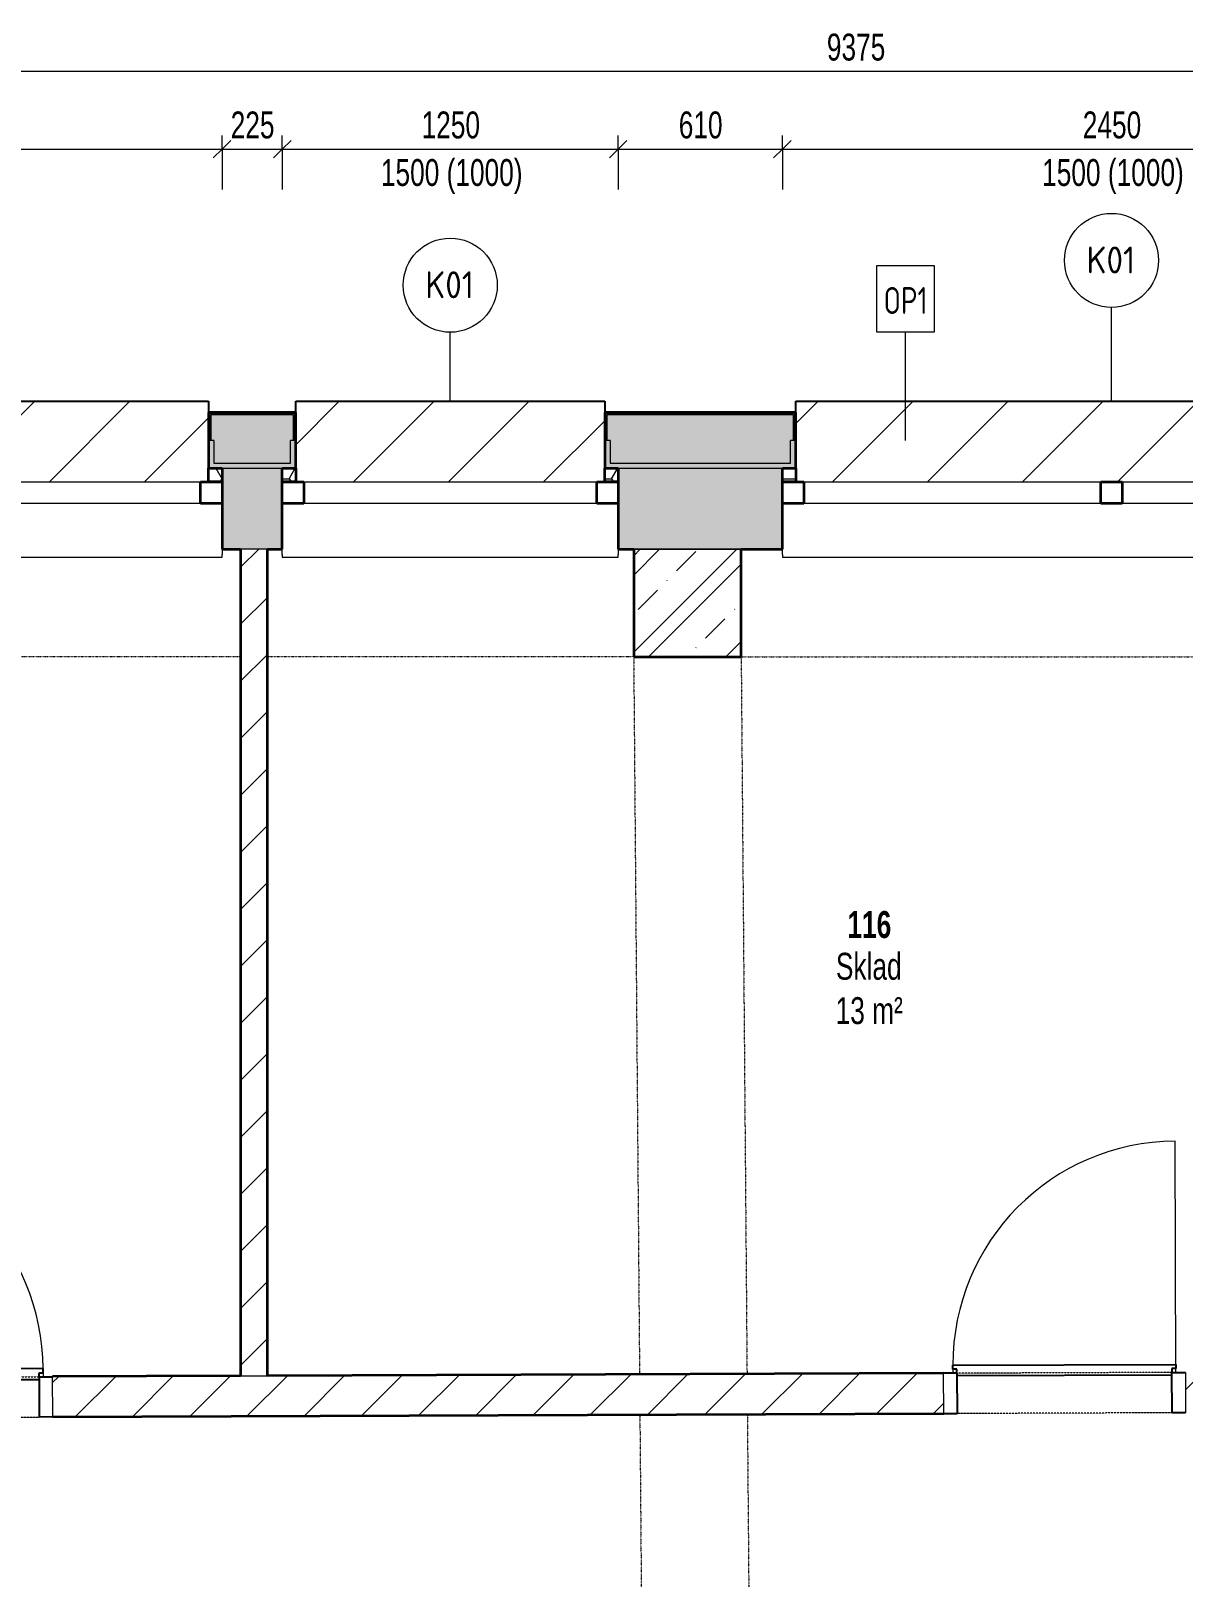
# Model space of a CAD drawing. Header units: millimetres. Extents: x -3281 to 232784, y -45352 to 20466.
# Drawn here: x 8589 to 12877, y -20268 to -14515 of the extents above; entities that cross this region are included whole.
import ezdxf

# ---------------------------------------------------------------- set-up
doc = ezdxf.new("R2010")
doc.units = ezdxf.units.MM
doc.linetypes.add('Dash dot dot', pattern=[5, 2, -1, 0, -1, 0, -1])
doc.linetypes.add('Čerchovaná se dvěma tečkami', pattern=[2.59, 1, -0.53, 0, -0.53, 0, -0.53])
for name, color, linetype, lineweight in [('A-ANNO-DIMS', 211, 'Continuous', 9), ('A-ANNO-DIMS-50', 211, 'Continuous', 9), ('A-AREA-IDEN', 2, 'Continuous', 9), ('A-DETL', 90, 'Continuous', 13), ('A-DOOR', 31, 'Continuous', 13), ('A-DOOR-FRAM', 31, 'Continuous', 25), ('A-GENM', 13, 'Continuous', 13), ('A-GLAZ', 151, 'Continuous', 13), ('A-WALL', 113, 'Continuous', 13), ('A-WALL-IDEN', 211, 'Continuous', 9), ('Q-SPCQ', 91, 'Continuous', 13), ('Q-SPCQ-IDEN', 132, 'Continuous', 9), ('S-COLS', 52, 'Continuous', 13)]:
    doc.layers.add(name, color=color, linetype=linetype, lineweight=lineweight)
doc.layers.add('A-WALL-PATT', color=111, linetype='Continuous')
doc.styles.add('Arial_1', font='arial.ttf', dxfattribs={"width": 0.7, "height": 100})
doc.styles.add('Arial_B', font='arialbd.ttf', dxfattribs={"width": 0.7, "height": 100})
doc.styles.add('ISOCPEUR', font='isocpeur.ttf', dxfattribs={"width": 0.75, "height": 100})
doc.styles.add('ISOCPEUR_1', font='isocpeur.ttf', dxfattribs={"width": 0.9, "height": 100})
doc.dimstyles.new('Vnitřní_-_průhledné_1', dxfattribs={"dimscale": 304.8, "dimtxt": 102.02594, "dimasz": 0.213255, "dimexe": 0.164042, "dimexo": 0.0625, "dimgap": 0.032808, "dimtad": 1, "dimdec": 0, "dimrnd": 5, "dimzin": 0, "dimdsep": 46, "dimtxsty": 'Arial_1', "dimblk1": 'OBLIQUE', "dimblk2": 'OBLIQUE', "dimsah": 1, "dimcen": 0.09, "dimdle": 0.164042, "dimazin": 0, "dimtfac": 1, "dimtdec": 4, "dimtix": 1, "dimtmove": 0, "dimatfit": 3, "dimfxl": 0.492126, "dimfxlon": 1, "dimtvp": 1, "dimtolj": 1, "dimtzin": 0, "dimarcsym": 2})
pattern_1 = [(45, (0, 0), (-106.066, 106.066), [])]

# ---------------------------------------------------------------- blocks, each defined once
blk = doc.blocks.new('DVERE_1k_oblozka - DD03_01_800x1970_koupelna-1549493-1NP_NÁVRH A')
at = {"layer": 'A-DOOR'}
for p, q in [((-415, 72.1), (-415, 932.1)), ((-400, 72.1), (-450, 72.1)), ((-450, 72.1), (-450, -77.9)), ((-400, -77.9), (-400, 72.1)), ((305, 102.1), (-305, 102.1)), ((450, 72.1), (400, 72.1)), ((400, 72.1), (400, -77.9)), ((415, 102.1), (415, 72.1)), ((450, -77.9), (450, 72.1)), ((-450, -77.9), (-400, -77.9)), ((400, -77.9), (450, -77.9))]:
    blk.add_line(p, q, dxfattribs=at)
at = {"layer": 'A-DOOR', "lineweight": 25}
for p, q in [((415, 102.1), (-415, 102.1)), ((-415, 102.1), (-415, 87.1)), ((-415, 87.1), (-400, 87.1)), ((-400, 87.1), (-400, 72.1)), ((-400, 62.1), (400, 62.1)), ((400, 72.1), (400, 87.1)), ((400, 87.1), (415, 87.1)), ((415, 87.1), (415, 102.1))]:
    blk.add_line(p, q, dxfattribs=at)
at = {"layer": 'A-DOOR', "linetype": 'Čerchovaná se dvěma tečkami'}
for p, q in [((-400, 72.1), (400, 72.1)), ((-400, -77.9), (400, -77.9))]:
    blk.add_line(p, q, dxfattribs=at)
at = {"layer": 'A-DOOR'}
blk.add_arc((-415, 102.1), 830, 360, 90, dxfattribs=at)
at = {"layer": 'A-DOOR-FRAM'}
for p, q in [((-400, 72.1), (-450, 72.1)), ((-400, -77.9), (-400, 72.1)), ((400, 72.1), (400, -77.9)), ((400, 72.1), (450, 72.1)), ((-450, -77.9), (-400, -77.9)), ((450, -77.9), (400, -77.9))]:
    blk.add_line(p, q, dxfattribs=at)
blk = doc.blocks.new('DVERE_1k_oblozka - DD03_01_800x1970_koupelna-1549494-1NP_NÁVRH A')
at = {"layer": 'A-DOOR'}
for p, q in [((-450, 77.9), (-400, 77.9)), ((-450, -72.1), (-450, 77.9)), ((-400, 77.9), (-400, -72.1)), ((400, 77.9), (450, 77.9)), ((400, -72.1), (400, 77.9)), ((450, 77.9), (450, -72.1)), ((-400, -72.1), (-450, -72.1)), ((-415, -72.1), (-415, -932.1)), ((305, -102.1), (-305, -102.1)), ((450, -72.1), (400, -72.1)), ((415, -102.1), (415, -72.1))]:
    blk.add_line(p, q, dxfattribs=at)
at = {"layer": 'A-DOOR', "linetype": 'Čerchovaná se dvěma tečkami'}
for p, q in [((-400, 77.9), (400, 77.9)), ((-400, -72.1), (400, -72.1))]:
    blk.add_line(p, q, dxfattribs=at)
at = {"layer": 'A-DOOR', "lineweight": 25}
for p, q in [((-415, -87.1), (-400, -87.1)), ((-415, -102.1), (-415, -87.1)), ((415, -102.1), (-415, -102.1)), ((-400, -62.1), (400, -62.1)), ((-400, -87.1), (-400, -72.1)), ((400, -72.1), (400, -87.1)), ((400, -87.1), (415, -87.1)), ((415, -87.1), (415, -102.1))]:
    blk.add_line(p, q, dxfattribs=at)
at = {"layer": 'A-DOOR'}
blk.add_arc((-415, -102.1), 830, 270, 0, dxfattribs=at)
at = {"layer": 'A-DOOR-FRAM'}
for p, q in [((-450, 77.9), (-400, 77.9)), ((-400, 77.9), (-400, -72.1)), ((400, -72.1), (400, 77.9)), ((450, 77.9), (400, 77.9)), ((-400, -72.1), (-450, -72.1)), ((400, -72.1), (450, -72.1))]:
    blk.add_line(p, q, dxfattribs=at)
blk = doc.blocks.new('OKNO_2k_ - OKNO_2k_2400 x 1500-2131140-1NP_NÁVRH A')
at = {"layer": 'A-GLAZ'}
h = blk.add_hatch(dxfattribs=at)
h.set_pattern_fill('FP_111', color=256, style=0, pattern_type=2)
h.set_pattern_definition([(180, (8099.984, -16293.276), (-75, -43.3), [50, -100]), (240, (8049.984, -16293.276), (-0.0011, -86.60191), [50, -100]), (120, (8049.984, -16293.276), (-74.9989, 43.30191), [50, -100])])
h.paths.add_polyline_path([(1200, -100), (1150, -100), (1150, -151), (1200, -151)])
h.paths.add_polyline_path([(-1150, -100), (-1200, -100), (-1200, -151), (-1150, -151)])
at = {"layer": 'A-GLAZ', "lineweight": 35}
for p, q in [((-1200, -20), (-1120, -20)), ((-1200, -100), (-1200, -20)), ((-1120, -20), (-1120, -100)), ((-40, -20), (40, -20)), ((-40, -100), (-40, -20)), ((40, -20), (40, -100)), ((1120, -20), (1200, -20)), ((1120, -100), (1120, -20)), ((1200, -20), (1200, -100)), ((-1200, -100), (-1150, -100)), ((-1200, -151), (-1200, -100)), ((-1120, -100), (-1200, -100)), ((-1150, -100), (-1150, -151)), ((40, -100), (-40, -100)), ((1200, -100), (1120, -100)), ((1150, -100), (1200, -100)), ((1150, -151), (1150, -100)), ((1200, -100), (1200, -151)), ((-1150, -151), (-1200, -151)), ((1200, -151), (1150, -151))]:
    blk.add_line(p, q, dxfattribs=at)
at = {"layer": 'A-GLAZ'}
for p, q in [((-1120, -20), (-40, -20)), ((40, -20), (1120, -20)), ((-40, -100), (-1120, -100)), ((1120, -100), (40, -100))]:
    blk.add_line(p, q, dxfattribs=at)
blk = doc.blocks.new('parapet s nosem_vnitní - parapet s nosem_vnitní-V48-1NP_NÁVRH A')
at = {"layer": 'A-GENM'}
for p, q in [((1200, 200), (-1200, 200)), ((-1200, 200), (-1200, 190)), ((-1200, 170), (-1200, 190)), ((1200, 190), (1200, 200)), ((1200, 190), (1200, 170))]:
    blk.add_line(p, q, dxfattribs=at)
blk = doc.blocks.new('parapet_ext - parapet_ext-V49-1NP_NÁVRH A')
at = {"layer": 'Q-SPCQ'}
h = blk.add_hatch(dxfattribs=at)
h.set_pattern_fill('FP_112', color=11, style=0, pattern_type=2)
h.set_pattern_definition([(225, (8099.98, -16193.28), (176.7767, -176.7767), [])])
h.paths.add_polyline_path([(-1150, 0), (-1150, -300), (1129.2, -300), (1129.2, -258), (1150, -258), (1150, 0), (-1120, 0)])
at = {"layer": 'Q-SPCQ', "color": 21, "lineweight": 25}
for p, q in [((1150, -154), (1150, -250)), ((-1150, -300), (-1150, -258)), ((1129.2, -300), (-1150, -300))]:
    blk.add_line(p, q, dxfattribs=at)
blk = doc.blocks.new('OKNO_1k - OKNO_1k_1250 x 1500-2034291-1NP_NÁVRH A')
at = {"layer": 'A-GLAZ'}
h = blk.add_hatch(dxfattribs=at)
h.set_pattern_fill('FP_113', color=256, style=0, pattern_type=2)
h.set_pattern_definition([(180, (10149.43, -16293.276), (-75, -43.3), [50, -100]), (240, (10099.43, -16293.276), (-0.0011, -86.60191), [50, -100]), (120, (10099.43, -16293.276), (-74.9989, 43.30191), [50, -100])])
h.paths.add_polyline_path([(-625, -100), (-625, -151), (-575, -151), (-575, -100)])
h.paths.add_polyline_path([(575, -100), (575, -151), (625, -151), (625, -100)])
at = {"layer": 'A-GLAZ', "lineweight": 35}
for p, q in [((-625, -20), (-545, -20)), ((-625, -100), (-625, -20)), ((-545, -20), (-545, -100)), ((545, -20), (625, -20)), ((545, -100), (545, -20)), ((625, -20), (625, -100)), ((-625, -100), (-575, -100)), ((-625, -151), (-625, -100)), ((-545, -100), (-625, -100)), ((-575, -100), (-575, -151)), ((625, -100), (545, -100)), ((575, -100), (625, -100)), ((575, -151), (575, -100)), ((625, -100), (625, -151)), ((-575, -151), (-625, -151)), ((625, -151), (575, -151))]:
    blk.add_line(p, q, dxfattribs=at)
at = {"layer": 'A-GLAZ'}
for p, q in [((-545, -20), (545, -20)), ((545, -100), (-545, -100))]:
    blk.add_line(p, q, dxfattribs=at)
blk = doc.blocks.new('parapet s nosem_vnitní - parapet s nosem_vnitní-1349156-1NP_NÁVRH A')
at = {"layer": 'A-GENM'}
for p, q in [((625, 200), (-625, 200)), ((-625, 200), (-625, 190)), ((-625, 170), (-625, 190)), ((625, 190), (625, 200)), ((625, 190), (625, 170))]:
    blk.add_line(p, q, dxfattribs=at)
blk = doc.blocks.new('parapet_ext - parapet_ext-1802121-1NP_NÁVRH A')
at = {"layer": 'Q-SPCQ'}
h = blk.add_hatch(dxfattribs=at)
h.set_pattern_fill('FP_114', color=11, style=0, pattern_type=2)
h.set_pattern_definition([(225, (10149.43, -16193.28), (176.7767, -176.7767), [])])
h.paths.add_polyline_path([(575, 0), (-575, 0), (-575, -300), (575, -300), (575, -50)])
at = {"layer": 'Q-SPCQ', "color": 21, "lineweight": 25}
for p, q in [((-575, -300), (-575, -258)), ((575, -258), (575, -300)), ((575, -300), (-575, -300))]:
    blk.add_line(p, q, dxfattribs=at)
blk = doc.blocks.new('OKNO_2k_ - OKNO_2k_2450 x 1500-2030607-1NP_NÁVRH A')
at = {"layer": 'A-GLAZ'}
h = blk.add_hatch(dxfattribs=at)
h.set_pattern_fill('FP_148', color=256, style=0, pattern_type=2)
h.set_pattern_definition([(180, (12610.28, -16293.276), (-75, -43.3), [50, -100]), (240, (12560.28, -16293.276), (-0.0011, -86.601905), [50, -100]), (120, (12560.28, -16293.276), (-74.9989, 43.301905), [50, -100])])
h.paths.add_polyline_path([(1175, -100), (1175, -151), (1225, -151), (1225, -100)])
h.paths.add_polyline_path([(-1175, -100), (-1225, -100), (-1225, -151), (-1175, -151)])
at = {"layer": 'A-GLAZ', "lineweight": 35}
for p, q in [((-1225, -20), (-1145, -20)), ((-1225, -100), (-1225, -20)), ((-1145, -20), (-1145, -100)), ((-40, -20), (40, -20)), ((-40, -100), (-40, -20)), ((40, -20), (40, -100)), ((1145, -20), (1225, -20)), ((1145, -100), (1145, -20)), ((1225, -20), (1225, -100)), ((-1225, -100), (-1175, -100)), ((-1225, -151), (-1225, -100)), ((-1145, -100), (-1225, -100)), ((-1175, -100), (-1175, -151)), ((40, -100), (-40, -100)), ((1225, -100), (1145, -100)), ((1175, -100), (1225, -100)), ((1175, -151), (1175, -100)), ((1225, -100), (1225, -151)), ((-1175, -151), (-1225, -151)), ((1225, -151), (1175, -151))]:
    blk.add_line(p, q, dxfattribs=at)
at = {"layer": 'A-GLAZ'}
for p, q in [((-1145, -20), (-40, -20)), ((40, -20), (1145, -20)), ((-40, -100), (-1145, -100)), ((1145, -100), (40, -100))]:
    blk.add_line(p, q, dxfattribs=at)
blk = doc.blocks.new('parapet s nosem_vnitní - parapet s nosem_vnitní-2030596-1NP_NÁVRH A')
at = {"layer": 'A-GENM'}
for p, q in [((1225, 200), (-1225, 200)), ((1225, 190), (1225, 200)), ((1225, 190), (1225, 170))]:
    blk.add_line(p, q, dxfattribs=at)
blk = doc.blocks.new('parapet_ext - parapet_ext-2030597-1NP_NÁVRH A')
at = {"layer": 'Q-SPCQ'}
h = blk.add_hatch(dxfattribs=at)
h.set_pattern_fill('FP_149', color=11, style=0, pattern_type=2)
h.set_pattern_definition([(225, (12610.28, -16193.28), (176.7767, -176.7767), [])])
h.paths.add_polyline_path([(-1175, 0), (-1175, -300), (1175, -300), (1175, 0), (-1145, 0)])
at = {"layer": 'Q-SPCQ', "color": 21, "lineweight": 25}
for p, q in [((-1175, -300), (-1175, -258)), ((1175, -258), (1175, -300)), ((1175, -300), (-1175, -300))]:
    blk.add_line(p, q, dxfattribs=at)
blk = doc.blocks.new('DIMBLOCK69-1NP_NÁVRH A')
at = {"layer": 'A-ANNO-DIMS-50', "lineweight": 18}
for p, q in [((6900, -14954.8), (6867.5, -14987.3)), ((6900, -14954.8), (6932.5, -14922.3)), ((9300, -14954.8), (9267.5, -14987.3)), ((9300, -14954.8), (9332.5, -14922.3))]:
    blk.add_line(p, q, dxfattribs=at)
at = {"layer": 'A-ANNO-DIMS-50'}
for p, q in [((6900, -14954.8), (6900, -14904.8)), ((6900, -14954.8), (9300, -14954.8)), ((6900, -14954.8), (6900, -15104.8)), ((9300, -14954.8), (9300, -14904.8)), ((9300, -14954.8), (9300, -15104.8))]:
    blk.add_line(p, q, dxfattribs=at)
at = {"layer": 'A-ANNO-DIMS-50', "color": 0, "char_height": 100, "attachment_point": 1, "line_spacing_factor": 0.941778, "style": 'Arial_1'}
for s, insert, width in [('2400', (7993.2, -14815), 256.164), ('1500 (1000)', (7841.8, -14992), 619.69)]:
    blk.add_mtext(s, dxfattribs=dict(at, insert=insert, width=width))
blk = doc.blocks.new('_Oblique')
at = {"color": 0, "linetype": 'ByBlock', "lineweight": -2}
blk.add_line((-0.5, -0.5), (0.5, 0.5), dxfattribs=at)
blk = doc.blocks.new('DIMBLOCK70-1NP_NÁVRH A')
at = {"layer": 'A-ANNO-DIMS-50', "lineweight": 18}
for p, q in [((9300, -14954.8), (9267.5, -14987.3)), ((9300, -14954.8), (9332.5, -14922.3)), ((9524.4, -14954.8), (9491.9, -14987.3)), ((9524.4, -14954.8), (9556.9, -14922.3))]:
    blk.add_line(p, q, dxfattribs=at)
at = {"layer": 'A-ANNO-DIMS-50'}
for p, q in [((9300, -14954.8), (9300, -14904.8)), ((9300, -14954.8), (9524.4, -14954.8)), ((9300, -14954.8), (9300, -15104.8)), ((9524.4, -14954.8), (9524.4, -14904.8)), ((9524.4, -14954.8), (9524.4, -15104.8))]:
    blk.add_line(p, q, dxfattribs=at)
at = {"layer": 'A-ANNO-DIMS-50', "color": 0, "insert": (9332.2, -14815), "char_height": 100, "width": 192.123, "attachment_point": 1, "line_spacing_factor": 0.941778, "style": 'Arial_1'}
blk.add_mtext('225', dxfattribs=at)
blk = doc.blocks.new('DIMBLOCK71-1NP_NÁVRH A')
at = {"layer": 'A-ANNO-DIMS-50', "lineweight": 18}
for p, q in [((9524.4, -14954.8), (9491.9, -14987.3)), ((9524.4, -14954.8), (9556.9, -14922.3)), ((10774.4, -14954.8), (10741.9, -14987.3)), ((10774.4, -14954.8), (10806.9, -14922.3))]:
    blk.add_line(p, q, dxfattribs=at)
at = {"layer": 'A-ANNO-DIMS-50'}
for p, q in [((9524.4, -14954.8), (9524.4, -14904.8)), ((9524.4, -14954.8), (10774.4, -14954.8)), ((9524.4, -14954.8), (9524.4, -15104.8)), ((10774.4, -14954.8), (10774.4, -14904.8)), ((10774.4, -14954.8), (10774.4, -15104.8))]:
    blk.add_line(p, q, dxfattribs=at)
at = {"layer": 'A-ANNO-DIMS-50', "color": 0, "char_height": 100, "attachment_point": 1, "line_spacing_factor": 0.941778, "style": 'Arial_1'}
for s, insert, width in [('1250', (10042.7, -14815), 256.164), ('1500 (1000)', (9891.2, -14992), 619.69)]:
    blk.add_mtext(s, dxfattribs=dict(at, insert=insert, width=width))
blk = doc.blocks.new('DIMBLOCK72-1NP_NÁVRH A')
at = {"layer": 'A-ANNO-DIMS-50', "lineweight": 18}
for p, q in [((10774.4, -14954.8), (10741.9, -14987.3)), ((10774.4, -14954.8), (10806.9, -14922.3)), ((11385.3, -14954.8), (11352.8, -14987.3)), ((11385.3, -14954.8), (11417.8, -14922.3))]:
    blk.add_line(p, q, dxfattribs=at)
at = {"layer": 'A-ANNO-DIMS-50'}
for p, q in [((10774.4, -14954.8), (10774.4, -14904.8)), ((10774.4, -14954.8), (11385.3, -14954.8)), ((10774.4, -14954.8), (10774.4, -15104.8)), ((11385.3, -14954.8), (11385.3, -14904.8)), ((11385.3, -14954.8), (11385.3, -15104.8))]:
    blk.add_line(p, q, dxfattribs=at)
at = {"layer": 'A-ANNO-DIMS-50', "color": 0, "insert": (10999.8, -14815), "char_height": 100, "width": 192.123, "attachment_point": 1, "line_spacing_factor": 0.941778, "style": 'Arial_1'}
blk.add_mtext('610', dxfattribs=at)
blk = doc.blocks.new('DIMBLOCK73-1NP_NÁVRH A')
at = {"layer": 'A-ANNO-DIMS-50', "lineweight": 18}
for p, q in [((11385.3, -14954.8), (11352.8, -14987.3)), ((11385.3, -14954.8), (11417.8, -14922.3)), ((13835.3, -14954.8), (13802.8, -14987.3)), ((13835.3, -14954.8), (13867.8, -14922.3))]:
    blk.add_line(p, q, dxfattribs=at)
at = {"layer": 'A-ANNO-DIMS-50'}
for p, q in [((11385.3, -14954.8), (11385.3, -14904.8)), ((11385.3, -14954.8), (13835.3, -14954.8)), ((11385.3, -14954.8), (11385.3, -15104.8)), ((13835.3, -14954.8), (13835.3, -14904.8)), ((13835.3, -14954.8), (13835.3, -15104.8))]:
    blk.add_line(p, q, dxfattribs=at)
at = {"layer": 'A-ANNO-DIMS-50', "color": 0, "char_height": 100, "attachment_point": 1, "line_spacing_factor": 0.941778, "style": 'Arial_1'}
for s, insert, width in [('2450', (12503.5, -14815), 256.164), ('1500 (1000)', (12352.1, -14992), 619.69)]:
    blk.add_mtext(s, dxfattribs=dict(at, insert=insert, width=width))
blk = doc.blocks.new('Popiska speciální vybavení - Popiska okna_Bublina-1426311-1NP_NÁVRH A')
at = {"layer": 'Q-SPCQ-IDEN'}
blk.add_circle((0, 0), 3.5, dxfattribs=at)
blk = doc.blocks.new('DIMBLOCK207-1NP_NÁVRH A')
at = {"layer": 'A-ANNO-DIMS-50'}
for p, q in [((6970.8, -14665.2), (6970.8, -14515.2)), ((16344.7, -14665.2), (16344.7, -14515.2)), ((6920.8, -14665.2), (16394.7, -14665.2)), ((6970.8, -14665.2), (6970.8, -14715.2)), ((16344.7, -14665.2), (16344.7, -14715.2))]:
    blk.add_line(p, q, dxfattribs=at)
at = {"layer": 'A-ANNO-DIMS-50', "lineweight": 18}
for p, q in [((6970.8, -14665.2), (6938.3, -14697.7)), ((6970.8, -14665.2), (7003.3, -14632.7)), ((16344.7, -14665.2), (16312.2, -14697.7)), ((16344.7, -14665.2), (16377.2, -14632.7))]:
    blk.add_line(p, q, dxfattribs=at)
at = {"layer": 'A-ANNO-DIMS-50', "color": 0, "insert": (11551, -14525.4), "char_height": 100, "width": 256.164, "attachment_point": 1, "line_spacing_factor": 0.941778, "style": 'Arial_1'}
blk.add_mtext('9375', dxfattribs=at)

msp = doc.modelspace()

# ---------------------------------------------------------------- hatches: boundary and pattern name
at = {"layer": 'A-WALL-PATT', "lineweight": 13}
h = msp.add_hatch(dxfattribs=at)
h.set_pattern_fill('FP_12', color=11, style=0, pattern_type=2)
h.set_pattern_definition([(45, (0, 0), (0.0007, 353.5527), []), (315, (0, 0), (353.552, 0), []), (270, (153.68, 9.56), (176.771, -176.771), [19.139, -334.416]), (270, (199.87, 9.56), (176.771, -176.771), [19.139, -334.416]), (0, (166.57, 23.1), (176.771, 176.771), [19.139, -334.416]), (0, (166.57, -23.1), (176.771, 176.771), [19.139, -334.416]), (45, (153.68, 9.56), (0.0007, 353.5527), [19.139, -230.861]), (45, (186.35, -23.1), (0.0007, 353.5527), [19.139, -230.861]), (315, (186.35, 23.1), (353.552, 0), [19.139, -230.861]), (315, (153.68, -9.56), (353.552, 0), [19.139, -230.861])])
h.paths.add_polyline_path([(6782.8, -16123.3), (6930, -16123.3), (6930, -16039.3), (6942, -16039.3), (6942, -15943.3), (6782.8, -15943.3), (6782.8, -16046.7)])
h.paths.add_polyline_path([(13899.8, -16123.3), (14015.3, -16123.3), (14015.3, -16039.3), (14027.3, -16039.3), (14027.3, -15943.3), (13793.3, -15943.3), (13793.3, -16039.3), (13805.3, -16039.3), (13805.3, -16123.3)])
h.paths.add_polyline_path([(9270, -16123.3), (9554.4, -16123.3), (9554.4, -16039.3), (9566.4, -16039.3), (9566.4, -15943.3), (9258, -15943.3), (9258, -16039.3), (9270, -16039.3), (9270, -16046.7)])
h.paths.add_polyline_path([(16532.7, -16123.3), (16532.7, -15943.3), (15543.3, -15943.3), (15543.3, -16039.3), (15555.3, -16039.3), (15555.3, -16123.3), (16045.9, -16123.3)])
h.paths.add_polyline_path([(11415.3, -16123.3), (11415.3, -16039.3), (11427.3, -16039.3), (11427.3, -15943.3), (10732.4, -15943.3), (10732.4, -16039.3), (10744.4, -16039.3), (10744.4, -16123.3), (10895.2, -16123.3)])
at = {"layer": 'A-WALL-PATT'}
h = msp.add_hatch(color=11, dxfattribs=at)
h.paths.add_polyline_path([(16552.7, -16143.3), (16552.7, -16123.3), (15555.3, -16123.3), (15555.3, -16039.3), (15535.3, -16039.3), (15535.3, -16142.3), (15585.3, -16142.3), (15585.3, -16143.3), (16532.7, -16143.3)])
h.paths.add_polyline_path([(6782.8, -16143.3), (6900, -16143.3), (6900, -16142.3), (6950, -16142.3), (6950, -16039.3), (6930, -16039.3), (6930, -16123.3), (6762.8, -16123.3), (6762.8, -16143.3)])
h.paths.add_polyline_path([(11385.3, -16143.3), (11385.3, -16142.3), (11435.3, -16142.3), (11435.3, -16039.3), (11415.3, -16039.3), (11415.3, -16123.3), (10744.4, -16123.3), (10744.4, -16039.3), (10724.4, -16039.3), (10724.4, -16142.3), (10774.4, -16142.3), (10774.4, -16143.3), (10895.2, -16143.3)])
h.paths.add_polyline_path([(9300, -16143.3), (9524.4, -16143.3), (9524.4, -16142.3), (9574.4, -16142.3), (9574.4, -16039.3), (9554.4, -16039.3), (9554.4, -16123.3), (9270, -16123.3), (9270, -16039.3), (9250, -16039.3), (9250, -16142.3), (9300, -16142.3)])
h.paths.add_polyline_path([(13835.3, -16143.3), (13985.3, -16143.3), (13985.3, -16142.3), (14035.3, -16142.3), (14035.3, -16039.3), (14015.3, -16039.3), (14015.3, -16123.3), (13805.3, -16123.3), (13805.3, -16039.3), (13785.3, -16039.3), (13785.3, -16142.3), (13835.3, -16142.3)])
at = {"layer": 'A-WALL-PATT', "lineweight": 13}
h = msp.add_hatch(dxfattribs=at)
h.set_pattern_fill('FP_16', color=256, angle=-135, style=0, pattern_type=2)
h.set_pattern_definition([(225, (11170.43, -16143.28), (143.684, -143.684), []), (180, (10941.48, -16210.58), (-143.684, -143.684), [25.4, -261.968]), (225, (10916.08, -16210.58), (143.684, -143.684), [25.4, -177.8]), (270, (10898.12, -16228.54), (143.684, -143.684), [25.4, -261.968]), (315, (10898.12, -16253.94), (143.684, 143.684), [25.4, -177.8]), (180, (10941.48, -16271.9), (-143.684, -143.684), [25.4, -261.968]), (225, (10959.44, -16253.94), (143.684, -143.684), [25.4, -177.8]), (270, (10959.44, -16228.54), (143.684, -143.684), [25.4, -261.968]), (315, (10941.48, -16210.58), (143.684, 143.684), [25.4, -177.8]), (225, (10874.9, -16295.12), (143.684, -143.684), [50.8, -152.4])])
h.paths.add_polyline_path([(16827.5, -16443.3), (17227.5, -16443.3), (17227.5, -16143.3), (15585.3, -16143.3), (15585.3, -16443.3), (16802.7, -16443.3)])
h.paths.add_polyline_path([(9369.4, -16443.3), (9524.4, -16443.3), (9524.4, -16143.3), (9300, -16143.3), (9300, -16443.3)])
h.paths.add_polyline_path([(6900, -16443.3), (6900, -16143.3), (5257.1, -16143.3), (5257.1, -16443.3), (6762.8, -16443.3)])
h.paths.add_polyline_path([(10774.4, -16443.3), (11385.3, -16443.3), (11385.3, -16143.3), (10774.4, -16143.3), (10774.4, -16273.3)])
h.paths.add_polyline_path([(13835.3, -16443.3), (13985.3, -16443.3), (13985.3, -16143.3), (13835.3, -16143.3), (13835.3, -16273.3)])
h = msp.add_hatch(dxfattribs=at)
h.set_pattern_fill('FP_4', color=256, style=0, pattern_type=2)
h.set_pattern_definition(pattern_1)
h.paths.add_polyline_path([(9369.4, -19519.3), (9469.4, -19518.9), (9469.4, -16443.3), (9369.4, -16443.3), (9369.4, -19412.4)])
h = msp.add_hatch(dxfattribs=at)
h.set_pattern_fill('FP_4', color=256, style=0, pattern_type=2)
h.set_pattern_definition(pattern_1)
h.paths.add_polyline_path([(5157.1, -19685.2), (7770, -19675.1), (7769.4, -19525.3), (5157.1, -19535.2)])
h.paths.add_polyline_path([(8670, -19671.9), (11985.8, -19659.3), (11985.2, -19509.3), (8669.4, -19522.1)])
h.paths.add_polyline_path([(12885.8, -19655.9), (13835.3, -19652.3), (13835.3, -19543.3), (13535.3, -19543.3), (13535.3, -19503.5), (12885.2, -19505.9)])
at = {"layer": 'S-COLS'}
h = msp.add_hatch(dxfattribs=at)
h.set_pattern_fill('FP_42', color=256, style=0, pattern_type=2)
h.set_pattern_definition([(45, (0, 0), (-179.605, 179.605), []), (45, (71.84, 0), (-179.605, 179.605), []), (45, (215.53, 0), (-107.763, 251.4472), [101.6, -50.8, 1.676, -49.124])])
h.paths.add_polyline_path([(10895.2, -16843.3), (11232.1, -16843.3), (11232.1, -16443.3), (10832.1, -16443.3), (10832.1, -16843.3)])

# ---------------------------------------------------------------- linework, layer by layer
at = {"layer": 'A-DETL', "linetype": 'Dash dot dot'}
for p, q in [((9369.4, -16843.3), (5257.1, -16843.3)), ((10832.1, -16843.3), (9469.4, -16843.3)), ((10832.1, -16843.3), (10853.9, -19513.6)), ((11232.1, -16843.3), (13835.3, -16843.3)), ((11232.1, -16843.3), (11253.9, -19512.1)), ((10855.1, -19663.6), (10867.8, -21212)), ((11255.1, -19662.1), (11267.8, -21212))]:
    msp.add_line(p, q, dxfattribs=at)
at = {"layer": 'A-WALL', "color": 10, "lineweight": 35}
for p, q in [((9574.4, -15935.3), (9250, -15935.3)), ((9250, -15935.3), (9250, -16142.3)), ((9574.4, -16142.3), (9574.4, -15935.3)), ((11435.3, -15935.3), (10724.4, -15935.3)), ((10724.4, -15935.3), (10724.4, -16142.3)), ((11435.3, -16142.3), (11435.3, -15935.3))]:
    msp.add_line(p, q, dxfattribs=at)
at = {"layer": 'A-WALL', "color": 1}
for p, q in [((9571.4, -15938.3), (9253, -15938.3)), ((9253, -15938.3), (9253, -16039.3)), ((9566.4, -15943.3), (9258, -15943.3)), ((9258, -15943.3), (9258, -16039.3)), ((9566.4, -16039.3), (9566.4, -15943.3)), ((9571.4, -16039.3), (9571.4, -15938.3)), ((11432.3, -15938.3), (10727.4, -15938.3)), ((10727.4, -15938.3), (10727.4, -16039.3)), ((11427.3, -15943.3), (10732.4, -15943.3)), ((10732.4, -15943.3), (10732.4, -16039.3)), ((11427.3, -16039.3), (11427.3, -15943.3)), ((11432.3, -16039.3), (11432.3, -15938.3)), ((9270, -16039.3), (9250, -16039.3)), ((9270, -16039.3), (9270, -16123.3)), ((9574.4, -16039.3), (9554.4, -16039.3)), ((9554.4, -16123.3), (9554.4, -16039.3)), ((10744.4, -16039.3), (10724.4, -16039.3)), ((10744.4, -16039.3), (10744.4, -16123.3)), ((11435.3, -16039.3), (11415.3, -16039.3)), ((11415.3, -16123.3), (11415.3, -16039.3)), ((9270, -16123.3), (9554.4, -16123.3)), ((10744.4, -16123.3), (11415.3, -16123.3))]:
    msp.add_line(p, q, dxfattribs=at)
at = {"layer": 'A-WALL'}
for p, q in [((9524.4, -16143.3), (9300, -16143.3)), ((11385.3, -16143.3), (10774.4, -16143.3)), ((9469.4, -16443.3), (9369.4, -16443.3)), ((10832.1, -16443.3), (11232.1, -16443.3)), ((9369.4, -19519.3), (9469.4, -19518.9))]:
    msp.add_line(p, q, dxfattribs=at)
at = {"layer": 'A-WALL', "lineweight": 35}
for p, q in [((9300, -16273.3), (9300, -16443.3)), ((9524.4, -16443.3), (9524.4, -16273.3)), ((10774.4, -16273.3), (10774.4, -16443.3)), ((11385.3, -16443.3), (11385.3, -16273.3)), ((9300, -16443.3), (9369.4, -16443.3)), ((9369.4, -16443.3), (9369.4, -19519.3)), ((9469.4, -19518.9), (9469.4, -16443.3)), ((9469.4, -16443.3), (9524.4, -16443.3)), ((10774.4, -16443.3), (10832.1, -16443.3)), ((11232.1, -16443.3), (11385.3, -16443.3)), ((9369.4, -19519.3), (8669.4, -19521.9)), ((11985.2, -19509.3), (9469.4, -19518.9)), ((8670, -19671.9), (11985.8, -19659.3))]:
    msp.add_line(p, q, dxfattribs=at)
at = {"layer": 'A-WALL-IDEN'}
msp.add_line((11843.9, -16039.3), (11843.9, -15636.3), dxfattribs=at)
at = {"layer": 'A-WALL-IDEN', "flags": 128}
msp.add_lwpolyline([(11737, -15387.8), (11950.8, -15387.8), (11950.8, -15636.3), (11737, -15636.3)], close=True, dxfattribs=at)
at = {"layer": 'Q-SPCQ-IDEN'}
for p, q in [((12610.3, -15893.3), (12610.3, -15543.9)), ((10149.4, -15893.3), (10149.4, -15636.3))]:
    msp.add_line(p, q, dxfattribs=at)
at = {"layer": 'S-COLS'}
msp.add_line((11232.1, -16443.3), (10832.1, -16443.3), dxfattribs=at)
at = {"layer": 'S-COLS', "lineweight": 35}
for p, q in [((10832.1, -16443.3), (10832.1, -16843.3)), ((11232.1, -16843.3), (11232.1, -16443.3)), ((10832.1, -16843.3), (11232.1, -16843.3))]:
    msp.add_line(p, q, dxfattribs=at)

# ---------------------------------------------------------------- block references
at = {"layer": 'A-DOOR'}
for name, p, rotation in [('DVERE_1k_oblozka - DD03_01_800x1970_koupelna-1549493-1NP_NÁVRH A', (8219.7, -19595.8), 0.2173293519969333), ('DVERE_1k_oblozka - DD03_01_800x1970_koupelna-1549494-1NP_NÁVRH A', (12435.5, -19579.8), 180.2173293519969)]:
    msp.add_blockref(name, p, dxfattribs=dict(at, rotation=rotation))
at = {"layer": 'A-GENM', "rotation": 180}
for name, p in [('parapet s nosem_vnitní - parapet s nosem_vnitní-V48-1NP_NÁVRH A', (8100, -16273.3)), ('parapet s nosem_vnitní - parapet s nosem_vnitní-1349156-1NP_NÁVRH A', (10149.4, -16273.3)), ('parapet s nosem_vnitní - parapet s nosem_vnitní-2030596-1NP_NÁVRH A', (12610.3, -16273.3))]:
    msp.add_blockref(name, p, dxfattribs=at)
at = {"layer": 'A-GLAZ', "rotation": 180}
for name, p in [('OKNO_2k_ - OKNO_2k_2400 x 1500-2131140-1NP_NÁVRH A', (8100, -16293.3)), ('OKNO_1k - OKNO_1k_1250 x 1500-2034291-1NP_NÁVRH A', (10149.4, -16293.3)), ('OKNO_2k_ - OKNO_2k_2450 x 1500-2030607-1NP_NÁVRH A', (12610.3, -16293.3))]:
    msp.add_blockref(name, p, dxfattribs=at)
at = {"layer": 'Q-SPCQ', "color": 21, "lineweight": 25, "rotation": 180}
for name, p in [('parapet_ext - parapet_ext-V49-1NP_NÁVRH A', (8100, -16193.3)), ('parapet_ext - parapet_ext-1802121-1NP_NÁVRH A', (10149.4, -16193.3)), ('parapet_ext - parapet_ext-2030597-1NP_NÁVRH A', (12610.3, -16193.3))]:
    msp.add_blockref(name, p, dxfattribs=at)
at = {"layer": 'Q-SPCQ-IDEN', "xscale": 49.99999999999998, "yscale": 49.99999999999998, "zscale": 49.99999999999998}
for p in [(12610.3, -15368.9), (10149.4, -15461.3)]:
    msp.add_blockref('Popiska speciální vybavení - Popiska okna_Bublina-1426311-1NP_NÁVRH A', p, dxfattribs=at)

# ---------------------------------------------------------------- texts
at = {"layer": 'A-AREA-IDEN', "lineweight": 18, "char_height": 100, "attachment_point": 1}
for s, insert, width, style in [('116', (11627.5, -17789.8), 202.025, 'Arial_B'), ('Sklad', (11584.6, -17945.1), 305.844, 'Arial_1'), ('13 m²', (11583.6, -18110.1), 308.65, 'Arial_1')]:
    msp.add_mtext(s, dxfattribs=dict(at, insert=insert, width=width, style=style))
at = {"layer": 'A-WALL-IDEN', "insert": (11762, -15468.2), "char_height": 100, "width": 195.411, "attachment_point": 1, "style": 'ISOCPEUR'}
msp.add_mtext('OP1', dxfattribs=at)
at = {"layer": 'Q-SPCQ-IDEN', "char_height": 100, "width": 223.671, "attachment_point": 1, "style": 'ISOCPEUR_1'}
for insert in [(12517.3, -15317.4), (10056.4, -15409.7)]:
    msp.add_mtext('K01', dxfattribs=dict(at, insert=insert))

# ---------------------------------------------------------------- dimensions: what is measured, and where the dimension line sits
at = {"layer": 'A-ANNO-DIMS'}
for base, p1, p2, override, picture, middle in [((16344.7, -14665.2), (6970.8, -14515.2), (16344.7, -14515.2), {"dimpost": '<>', "dimfxl": 9373.933729}, 'DIMBLOCK207-1NP_NÁVRH A', (11657.8, -14604.2)), ((9524.4, -14954.8), (9300, -15104.8), (9524.4, -15104.8), {"dimpost": '<>', "dimfxl": 224.445425}, 'DIMBLOCK70-1NP_NÁVRH A', (9412.2, -14893.8)), ((11385.3, -14954.8), (10774.4, -15104.8), (11385.3, -15104.8), {"dimpost": '<>', "dimfxl": 610.851718}, 'DIMBLOCK72-1NP_NÁVRH A', (11079.9, -14893.8))]:
    dim = msp.add_linear_dim(base=base, p1=p1, p2=p2, dimstyle='Vnitřní_-_průhledné_1', override=override, dxfattribs=at)
    dim.commit()
    dim.dimension.update_dxf_attribs({"geometry": picture, "text_midpoint": middle})
for base, p1, p2, override, picture, middle in [((9300, -14954.8), (6900, -15104.8), (9300, -15104.8), {"dimpost": '<>', "dimfxl": 2400}, 'DIMBLOCK69-1NP_NÁVRH A', (8100, -14954.8)), ((10774.4, -14954.8), (9524.4, -15104.8), (10774.4, -15104.8), {"dimpost": '<>', "dimfxl": 1250}, 'DIMBLOCK71-1NP_NÁVRH A', (10149.4, -14954.8)), ((13835.3, -14954.8), (11385.3, -15104.8), (13835.3, -15104.8), {"dimpost": '<>', "dimfxl": 2450}, 'DIMBLOCK73-1NP_NÁVRH A', (12610.3, -14954.8))]:
    dim = msp.add_linear_dim(base=base, p1=p1, p2=p2, text='<>\\X1500 (1000)', dimstyle='Vnitřní_-_průhledné_1', override=override, dxfattribs=at)
    dim.commit()
    dim.dimension.update_dxf_attribs({"geometry": picture, "text_midpoint": middle})

doc.saveas('drawing.dxf')
